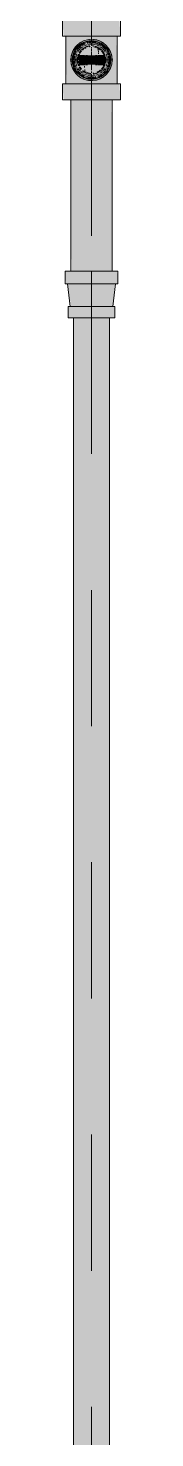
# Model space of a CAD drawing. Header units: millimetres. Extents: x -4000 to 187956, y -58990 to 162485.
# Drawn here: x 76716 to 76784, y 129843 to 131487 of the extents above; entities that cross this region are included whole.
import ezdxf

# ---------------------------------------------------------------- set-up
doc = ezdxf.new("R2010")
doc.units = ezdxf.units.MM
doc.linetypes.add('Dash 1_16_', pattern=[317.5, 158.75, -158.75])
for name, color, linetype, lineweight in [('F-SPRN', 3, 'Continuous', 9), ('P-PIPE', 3, 'Continuous', 9), ('P-PIPE-CNTR', 3, 'Continuous', 9)]:
    doc.layers.add(name, color=color, linetype=linetype, lineweight=lineweight)

# ---------------------------------------------------------------- blocks, each defined once
blk = doc.blocks.new('Sprinkler_Up - DN20-V239-FFS - TANG 1')
at = {"layer": 'F-SPRN', "transparency": 33554534}
for points in [[(-13.5, 0), (-3.9, 0.7), (-1.7, 2.9), (-1.2, 3.5), (-0.6, 4), (0.6, 4), (1.2, 3.5), (1.7, 2.9), (4.6, 0), (22.2, 0), (18, 13.1), (6.9, 21.2), (-6.9, 21.2), (-18.2, 12.5), (-22.2, 0)], [(0, -16.7), (4.3, -16.1), (11.8, -11.8), (16.1, -4.3), (16.1, 4.3), (10.8, 12.5), (8.3, 14.4), (0, 16.7), (-4.3, 16.1), (-11.8, 11.8), (-16.1, 4.3), (-16.1, -4.3), (-11.8, -11.8), (-8.3, -14.4)], [(0, -21.2), (6.9, -21.2), (18, -13.1), (22.2, 0), (3.9, -0.7), (1.7, -2.9), (1.2, -3.5), (0.6, -4), (-0.6, -4), (-1.2, -3.5), (-1.7, -2.9), (-4.6, 0), (-22.2, 0), (-18, -13.1), (-6.9, -21.2)], [(0, -15.6), (7.8, -13.5), (13.5, -7.8), (15.1, -4), (15.1, 4), (13.5, 7.8), (7.8, 13.5), (0, 15.6), (-9.1, 12.5), (-11, 11), (-15.1, 4), (-15.1, -4), (-11, -11), (-7.8, -13.5)], [(-10.9, -5.5), (-10.9, 5.4), (-14.5, 5.4), (-14.5, -5.5)], [(-7.7, -5.5), (-7.7, 5.4), (-10.9, 5.4), (-10.9, -5.5)], [(0, -5.5), (0, 5.4), (-7.7, 5.4), (-7.7, -5.5)], [(0, 0), (5.7, 0), (2.9, 4.9), (-2.9, 4.9), (-5.7, 0)], [(-2.9, -4.9), (2.9, -4.9), (5.7, 0), (-5.7, 0)], [(0, 0), (4.6, 0), (0, 4.6), (-4.6, 0)], [(0, -4.6), (4.6, 0), (-4.6, 0)], [(0, -2.6), (1.3, 0), (-1.8, 0)], [(-1.3, 0), (1.8, 0), (0, 2.6)], [(7.7, -5.5), (7.7, 5.4), (0, 5.4), (0, -5.5)], [(10.9, -5.5), (10.9, 5.4), (7.7, 5.4), (7.7, -5.5)], [(14.5, -5.5), (14.5, 5.4), (10.9, 5.4), (10.9, -5.5)]]:
    blk.add_hatch(color=1, dxfattribs=at).paths.add_polyline_path(points)
at = {"layer": 'F-SPRN', "color": 1}
for p, q in [((-11.5, 5.4), (-14.5, 5.4)), ((-14.5, 5.4), (-11.3, 5.4)), ((-14.5, 5.4), (-14.5, 3.7)), ((-14.5, 3.3), (-14.5, 0)), ((-11.5, 5.4), (-11.5, 4)), ((-10.9, 1.9), (-10.9, 3.6)), ((-10.8, 5.4), (-8, 5.4)), ((-8.1, 5.4), (-10.8, 5.4)), ((-8.1, 5.4), (-8.1, 2.8)), ((-8.1, 2.5), (-8.1, 0.7)), ((-7.7, 4.8), (-7.7, 2.7)), ((-7.7, 4.8), (-7.7, 2.7)), ((-7.7, 2.1), (-7.7, 0.5)), ((-7.7, 2.1), (-7.7, 0.5)), ((-6.7, 5.4), (-4.7, 5.4)), ((-5.8, 3.8), (-5.8, 2.2)), ((-2.1, 0), (-2.1, 0)), ((-2.1, 0), (-2.1, -0.1)), ((-0.5, 2), (-0.6, 2)), ((-0.6, 2), (-0.6, 2)), ((0, 2.1), (-0.1, 2.1)), ((2.1, 0), (2.1, 0.1)), ((2.1, 0), (2.1, 0)), ((4.7, 5.4), (6.5, 5.4)), ((7.7, 5.4), (10.8, 5.4)), ((7.7, 5.2), (7.7, 2.7)), ((7.7, 5.2), (7.7, 2.7)), ((7.7, 2.3), (7.7, 0.5)), ((7.7, 2.3), (7.7, 0.5)), ((10.8, 5.4), (8.1, 5.4)), ((8.1, 5.4), (8.1, 2.8)), ((8.1, 2.5), (8.1, 0.4)), ((10.9, 5.4), (14.5, 5.4)), ((10.9, 3.6), (10.9, 0.2)), ((14.5, 5.4), (11.5, 5.4)), ((11.5, 5.4), (11.5, 4)), ((11.5, 3), (11.5, 0.2)), ((14.5, 5.4), (14.5, -5.5)), ((-14.5, -1.3), (-14.5, -3.7)), ((-11.1, -5.5), (-14.5, -5.5)), ((-14.5, -5.5), (-11.5, -5.5)), ((-10.9, -2.6), (-10.9, -1.3)), ((-10.8, -5.5), (-8.1, -5.5)), ((-7.8, -5.5), (-10.8, -5.5)), ((-8.1, -4.2), (-8.1, -5.5)), ((-7.7, -2.7), (-7.7, -4)), ((-7.7, -2.7), (-7.7, -4)), ((-7, -5.5), (-5.8, -5.5)), ((-4.8, -5.5), (-7, -5.5)), ((-5.8, -2.3), (-5.8, -3.8)), ((-2.1, -0.3), (-2, -0.4)), ((-2, -0.4), (-2, -0.5)), ((-2, -0.5), (-2, -0.6)), ((-2, -0.6), (-2, -0.7)), ((-2, -0.7), (-1.9, -0.7)), ((-1.9, -0.7), (-1.9, -0.8)), ((-1.9, -0.8), (-1.9, -0.9)), ((-1.9, -0.9), (-1.8, -1)), ((-1.8, -1), (-1.8, -1.1)), ((-1.8, -1), (-1.8, -1)), ((-1.8, -1.1), (-1.7, -1.2)), ((-1.7, -1.2), (-1.6, -1.3)), ((-1.7, -1.2), (-1.7, -1.2)), ((-1.6, -1.3), (-1.6, -1.4)), ((-1.6, -1.4), (-1.5, -1.4)), ((-1.5, -1.4), (-1.4, -1.5)), ((-1.4, -1.5), (-1.3, -1.6)), ((-1.4, -1.5), (-1.4, -1.5)), ((-1.3, -1.6), (-1.3, -1.7)), ((-1.3, -1.7), (-1.2, -1.7)), ((-1.2, -1.7), (-1.1, -1.7)), ((-1.1, -1.7), (-1.1, -1.8)), ((-1.1, -1.8), (-1, -1.8)), ((-1, -1.8), (-0.9, -1.9)), ((-0.9, -1.9), (-0.8, -1.9)), ((-0.8, -1.9), (-0.7, -2)), ((-0.8, -1.9), (-0.8, -1.9)), ((-0.7, -2), (-0.6, -2)), ((-0.6, -2), (-0.5, -2)), ((-0.5, -2), (-0.4, -2)), ((-0.4, -2), (-0.3, -2.1)), ((-0.4, -2), (-0.4, -2)), ((-0.3, -2.1), (-0.2, -2.1)), ((-0.2, -2.1), (-0.1, -2.1)), ((-0.1, -2.1), (0, -2.1)), ((0, -2.1), (0.1, -2.1)), ((0.1, -2.1), (0.2, -2.1)), ((0.1, -2.1), (0.1, -2.1)), ((0.2, -2.1), (0.3, -2.1)), ((0.3, -2.1), (0.4, -2)), ((0.4, -2), (0.5, -2)), ((0.5, -2), (0.6, -2)), ((0.6, -2), (0.7, -2)), ((0.6, -2), (0.6, -2)), ((0.7, -2), (0.8, -1.9)), ((0.8, -1.9), (0.9, -1.9)), ((0.9, -1.9), (1, -1.8)), ((0.9, -1.9), (0.9, -1.9)), ((1, -1.8), (1.1, -1.8)), ((1.1, -1.8), (1.2, -1.7)), ((1.2, -1.7), (1.3, -1.6)), ((1.2, -1.7), (1.2, -1.7)), ((1.3, -1.6), (1.4, -1.6)), ((1.4, -1.5), (1.5, -1.5)), ((1.4, -1.6), (1.4, -1.5)), ((1.5, -1.4), (1.6, -1.3)), ((1.5, -1.5), (1.5, -1.4)), ((1.6, -1.3), (1.7, -1.2)), ((1.6, -1.3), (1.6, -1.3)), ((1.7, -1.1), (1.8, -1.1)), ((1.7, -1.2), (1.7, -1.1)), ((1.8, -1), (1.9, -0.9)), ((1.8, -1.1), (1.8, -1)), ((1.9, -0.8), (2, -0.7)), ((1.9, -0.8), (1.9, -0.8)), ((1.9, -0.9), (1.9, -0.8)), ((2, -0.4), (2.1, -0.3)), ((2, -0.5), (2, -0.4)), ((2, -0.5), (2, -0.5)), ((2, -0.6), (2, -0.5)), ((2, -0.7), (2, -0.6)), ((2.1, -0.1), (2.1, 0)), ((2.1, -0.2), (2.1, -0.1)), ((2.1, -0.3), (2.1, -0.2)), ((7, -5.5), (4.8, -5.5)), ((5.8, -2.2), (5.8, -3.8)), ((5.8, -5.5), (7, -5.5)), ((7.7, -0.5), (7.7, -2.3)), ((7.7, -0.5), (7.7, -2.3)), ((7.7, -2.7), (7.7, -5.4)), ((7.7, -2.7), (7.7, -5.4)), ((10.8, -5.5), (7.7, -5.5)), ((8.1, -0.4), (8.1, -2.5)), ((8.1, -2.8), (8.1, -5.5)), ((8.1, -5.5), (10.8, -5.5)), ((10.9, -0.2), (10.9, -3.6)), ((14.5, -5.5), (10.9, -5.5)), ((11.5, -0.2), (11.5, -3)), ((11.5, -4), (11.5, -5.5)), ((11.5, -5.5), (14.5, -5.5))]:
    blk.add_line(p, q, dxfattribs=at)
at = {"layer": 'F-SPRN', "color": 1, "flags": 128}
for points in [[(-0.6, 2), (-0.7, 2), (-0.8, 1.9), (-0.9, 1.9), (-0.9, 1.9), (-1, 1.8), (-1.1, 1.8), (-1.2, 1.7), (-1.2, 1.7), (-1.3, 1.6), (-1.4, 1.6), (-1.4, 1.5), (-1.5, 1.5), (-1.5, 1.4), (-1.6, 1.3), (-1.6, 1.3), (-1.7, 1.2), (-1.7, 1.1), (-1.8, 1.1), (-1.8, 1), (-1.9, 0.9), (-1.9, 0.8), (-1.9, 0.8), (-2, 0.7), (-2, 0.6), (-2, 0.5), (-2, 0.5), (-2, 0.4), (-2.1, 0.3), (-2.1, 0.2), (-2.1, 0.1), (-2.1, 0)], [(-0.1, 2.1), (-0.1, 2.1), (-0.2, 2.1), (-0.3, 2.1), (-0.4, 2), (-0.5, 2)], [(2.1, 0.1), (2.1, 0.2), (2.1, 0.2), (2.1, 0.3), (2, 0.4), (2, 0.5), (2, 0.6), (2, 0.7), (1.9, 0.7), (1.9, 0.8), (1.9, 0.9), (1.8, 1), (1.8, 1), (1.8, 1.1), (1.7, 1.2), (1.7, 1.2), (1.6, 1.3), (1.6, 1.4), (1.5, 1.4), (1.4, 1.5), (1.4, 1.5), (1.3, 1.6), (1.3, 1.7), (1.2, 1.7), (1.1, 1.7), (1.1, 1.8), (1, 1.8), (0.9, 1.9), (0.8, 1.9), (0.8, 1.9), (0.7, 2), (0.6, 2), (0.5, 2), (0.4, 2), (0.4, 2), (0.3, 2.1), (0.2, 2.1), (0.1, 2.1), (0, 2.1)], [(-2.1, -0.1), (-2.1, -0.2), (-2.1, -0.2), (-2.1, -0.3)]]:
    blk.add_lwpolyline(points, dxfattribs=at)
at = {"layer": 'F-SPRN', "color": 1}
for radius, start, end in [(22.2, 360, 180), (21.9, 126.6942, 143.2701), (21.9, 108.2621, 125.7507), (21.9, 99.348, 107.901), (16.7, 96.4143, 105), (16.7, 96.4143, 105), (21.9, 90.145, 98.8503), (16.7, 83.0684, 90), (16.7, 83.0684, 90), (21.9, 72.5583, 89.4624), (21.9, 54.2493, 71.7379), (21.9, 36.7299, 53.3058), (21.9, 165.6773, 179.2615), (21.9, 144.9438, 164.8151), (21.9, 144, 144.9438), (16.7, 167.6802, 180), (16.7, 167.6802, 180), (16.7, 155.3879, 164.9693), (16.7, 155.3879, 164.9693), (15.6, 166.4265, 180), (15.6, 166.4265, 180), (15.6, 150.9409, 165), (15.6, 159.6139, 165), (16.7, 136.7213, 149.931), (16.7, 136.7213, 149.931), (15.6, 150.9409, 156.3845), (15.6, 138.4214, 150), (15.6, 138.4214, 150), (16.7, 130.7528, 135), (16.7, 130.7528, 135), (16.7, 121.4181, 130.5751), (16.7, 121.4181, 130.5751), (15.6, 126.205, 133.2078), (15.6, 126.205, 133.2078), (16.7, 106.5995, 120), (16.7, 106.5995, 120), (15.6, 114.4363, 119.9813), (15.6, 114.4363, 119.9813), (4.63, 155.7832, 180), (4.63, 155.7832, 180), (4.63, 109.0192, 138.2703), (4.63, 109.0192, 138.2703), (15.6, 95.5762, 100.6843), (15.6, 95.5762, 100.6843), (2.56, 109.0192, 168.8278), (2.56, 109.0192, 168.8278), (2.04, 109.0192, 180), (4.63, 17.9592, 90), (4.63, 17.9592, 90), (3.81, 57.0577, 90), (2.56, 14.5599, 90), (2.56, 14.5599, 90), (2.04, 10.4703, 90), (15.6, 75.573, 80.5892), (15.6, 75.573, 80.5892), (3.81, 16.1605, 43.8358), (15.6, 67.5614, 74.5481), (15.6, 67.5614, 74.5481), (16.7, 60, 75), (16.7, 60, 75), (15.6, 60.0187, 65.5637), (15.6, 60.0187, 65.5637), (15.6, 54.096, 60), (15.6, 54.096, 60), (16.7, 49.4249, 58.5819), (16.7, 49.4249, 58.5819), (15.6, 46.7922, 53.795), (15.6, 46.7922, 53.795), (16.7, 45, 49.2472), (16.7, 45, 49.2472), (15.6, 30, 41.5786), (15.6, 30, 41.5786), (16.7, 30, 43.2787), (16.7, 30, 43.2787), (15.6, 23.6155, 29.5646), (15.6, 15, 29.5646), (15.6, 15, 20.3861), (16.7, 15, 24.6121), (16.7, 15, 24.6121), (15.6, 360, 13.6618), (15.6, 0, 13.6618), (16.7, 360, 12.3198), (16.7, 0, 12.3198), (21.9, 35.0562, 36), (21.9, 15.1849, 35.0562), (21.9, 0.7385, 14.3227), (22.2, 180, 360), (21.9, 180.7385, 194.3227), (21.9, 195.1849, 215.2302), (21.9, 216.7299, 233.3058), (16.7, 180, 192.3198), (16.7, 180, 192.3198), (16.7, 195.0307, 204.6121), (16.7, 195.0307, 204.6121), (15.6, 181.9082, 193.6618), (15.6, 181.9082, 193.6618), (15.6, 197.3339, 209.5646), (15.6, 197.3339, 209.5646), (16.7, 210.069, 223.2787), (16.7, 210.069, 223.2787), (15.6, 212.5472, 221.5786), (15.6, 212.5472, 221.5786), (16.7, 229.4249, 238.5819), (16.7, 229.4249, 238.5819), (15.6, 233.795, 240), (15.6, 233.795, 240), (16.7, 240, 255), (16.7, 240, 255), (15.6, 240.0187, 254.5481), (15.6, 240.0187, 254.5481), (4.63, 197.9592, 0), (4.63, 197.9592, 270), (15.6, 255, 267.64), (15.6, 255, 267.64), (3.81, 196.1605, 360), (2.56, 191.1677, 270), (2.56, 191.1677, 270), (2.04, 190.4703, 270), (4.63, 270, 360), (2.04, 270, 0), (2.56, 270, 0), (2.56, 270, 360), (15.6, 275.5762, 280.6843), (15.6, 275.5762, 280.6843), (16.7, 276.4143, 285), (16.7, 276.4143, 285), (16.7, 286.5995, 300), (16.7, 286.5995, 300), (15.6, 294.4363, 299.9813), (15.6, 294.4363, 299.9813), (15.6, 300, 313.2078), (15.6, 300, 313.2078), (16.7, 301.4181, 310.5751), (16.7, 301.4181, 310.5751), (15.6, 318.4214, 330), (15.6, 318.4214, 330), (16.7, 316.7213, 330), (16.7, 316.7213, 330), (21.9, 306.6942, 323.2701), (15.6, 330.4354, 345), (15.6, 330.4354, 336.3845), (15.6, 339.6139, 345), (15.6, 346.3382, 360), (15.6, 346.3382, 360), (16.7, 335.3879, 345), (16.7, 335.3879, 345), (16.7, 347.6802, 360), (16.7, 347.6802, 360), (21.9, 324.7698, 344.8151), (21.9, 345.6773, 359.2615), (21.9, 234.2493, 251.7379), (21.9, 252.5583, 269.4624), (16.7, 263.0684, 270), (16.7, 263.0684, 270), (21.9, 270.145, 278.8503), (21.9, 279.348, 287.901), (21.9, 288.2621, 305.7507)]:
    blk.add_arc((0, 0), radius, start, end, dxfattribs=at)
blk = doc.blocks.new('Steel_Transition_Threaded_HoaPhat - Standard-V337-FFS - TANG 1')
at = {"layer": 'P-PIPE', "lineweight": 13, "transparency": 33554534}
h = blk.add_hatch(color=1, dxfattribs=at)
h.paths.add_polyline_path([(76750, 131427.6), (76755.8, 131428.4), (76761.3, 131430.6), (76765.9, 131434.2), (76769.5, 131438.8), (76771.7, 131444.3), (76772.5, 131450.1), (76771.7, 131455.9), (76768.5, 131462.6), (76765.9, 131466), (76761.3, 131469.6), (76755.8, 131471.8), (76750, 131472.6), (76744.2, 131471.8), (76738.8, 131469.6), (76731.5, 131462.6), (76729.9, 131459.7), (76728.3, 131455.9), (76727.5, 131450.1), (76729.9, 131440.4), (76730.5, 131438.8), (76734.1, 131434.2), (76738.8, 131430.6), (76744.2, 131428.4)])
h.paths.add_polyline_path([(76750, 131430), (76744.8, 131430.7), (76740, 131432.7), (76735.8, 131435.9), (76732.6, 131440), (76730.6, 131444.9), (76729.9, 131450.1), (76730.6, 131455.3), (76734.5, 131462.6), (76735.8, 131464.3), (76740, 131467.5), (76744.8, 131469.5), (76750, 131470.2), (76755.2, 131469.5), (76760.1, 131467.5), (76765.5, 131462.6), (76767.4, 131460.1), (76769.4, 131455.3), (76770.1, 131450.1), (76769.4, 131444.9), (76767.4, 131440), (76764.2, 131435.9), (76760.1, 131432.7), (76755.2, 131430.7)])
for points in [[(76750, 131430), (76750, 131433.7), (76741.8, 131435.9), (76735.8, 131441.9), (76733.6, 131450.1), (76735.8, 131458.3), (76741.8, 131464.3), (76750, 131466.5), (76750, 131470.2), (76744.8, 131469.5), (76740, 131467.5), (76734.5, 131462.6), (76732.6, 131460.1), (76730.6, 131455.3), (76729.9, 131450.1), (76730.6, 131444.9), (76732.6, 131440), (76735.8, 131435.9), (76740, 131432.7), (76744.8, 131430.7)], [(76750, 131431.6), (76754.8, 131432.2), (76759.3, 131434.1), (76763.1, 131437), (76766, 131440.8), (76767.9, 131445.3), (76768.5, 131450.1), (76767.9, 131454.9), (76763.5, 131462.6), (76763.1, 131463.2), (76759.3, 131466.1), (76754.8, 131468), (76750, 131468.6), (76745.2, 131468), (76740.8, 131466.1), (76736.5, 131462.6), (76734, 131459.3), (76732.1, 131454.9), (76731.5, 131450.1), (76732.1, 131445.3), (76734, 131440.8), (76736.9, 131437), (76740.8, 131434.1), (76745.2, 131432.2)], [(76750, 131430), (76755.2, 131430.7), (76760.1, 131432.7), (76764.2, 131435.9), (76767.4, 131440), (76769.4, 131444.9), (76770.1, 131450.1), (76769.4, 131455.3), (76765.5, 131462.6), (76764.2, 131464.3), (76760.1, 131467.5), (76755.2, 131469.5), (76750, 131470.2), (76750, 131466.5), (76758.2, 131464.3), (76764.2, 131458.3), (76766.4, 131450.1), (76764.2, 131441.9), (76758.2, 131435.9), (76750, 131433.7)]]:
    blk.add_hatch(color=1, dxfattribs=at).paths.add_polyline_path(points)
at = {"layer": 'P-PIPE', "color": 20, "lineweight": 13}
for radius, start, end in [(22.5, 90, 270), (22.5, 90, 150), (20.1, 128.8856, 139.8677), (18.5, 123.4976, 133.2041), (18.5, 123.4976, 133.2041), (20.1, 120, 125.0043), (16.4, 121.0738, 128.0319), (20.1, 109.6859, 120), (18.5, 106.819, 120), (18.5, 106.819, 120), (16.4, 113.4045, 120), (16.4, 107.4657, 111.9681), (20.1, 100.9975, 105), (18.5, 91.4353, 103.2046), (18.5, 91.4353, 103.2046), (16.4, 96.2132, 104.6042), (20.1, 90.5246, 98.5089), (22.5, 270, 90), (22.5, 60, 90), (18.5, 78.0986, 90), (18.5, 78.0986, 90), (20.1, 75.0607, 87.9279), (18.5, 60, 75), (18.5, 60, 75), (16.4, 66.9681, 72.9388), (20.1, 60, 75), (16.4, 60.5934, 66.5955), (20.1, 54.9957, 60), (18.5, 46.7959, 56.5024), (18.5, 46.7959, 56.5024), (22.5, 300, 60), (20.1, 45, 51.1144), (20.1, 40.1323, 45), (22.5, 150, 195), (20.1, 166.0499, 193.9501), (20.1, 150, 162.7449), (18.5, 166.5939, 193.4061), (18.5, 166.5939, 180), (18.5, 180, 193.4061), (18.5, 157.6232, 165), (18.5, 157.6232, 165), (20.1, 141.0399, 148.1553), (16.4, 180.8106, 191.4533), (16.4, 168.5467, 175.1607), (18.5, 137.133, 150), (18.5, 137.133, 150), (16.4, 158.0319, 163.506), (16.4, 143.5463, 150), (18.5, 135, 137.133), (18.5, 135, 137.133), (18.5, 42.867, 45), (18.5, 42.867, 45), (18.5, 30, 42.867), (18.5, 30, 42.867), (20.1, 31.8447, 38.9601), (16.4, 351.9681, 0), (16.4, 0, 6.4537), (18.5, 15, 22.3768), (18.5, 15, 22.3768), (20.1, 17.2551, 30), (18.5, 0, 13.4061), (18.5, 0, 13.4061), (18.5, 346.5939, 0), (18.5, 346.5939, 0), (20.1, 0, 13.9501), (20.1, 346.0499, 0), (22.5, 195, 270), (20.1, 197.2551, 210), (18.5, 195, 202.3768), (18.5, 195, 202.3768), (20.1, 211.8447, 231.1144), (18.5, 210, 223.5703), (18.5, 210, 223.5703), (16.4, 210.6635, 216.4537), (18.5, 226.7959, 236.5024), (18.5, 226.7959, 236.5024), (20.1, 234.9957, 240), (20.1, 240, 255), (18.5, 240, 255), (18.5, 240, 255), (16.4, 240, 246.5955), (18.5, 258.0986, 270), (18.5, 258.0986, 270), (16.4, 264.1652, 268.506), (18.5, 271.4353, 283.2046), (18.5, 271.4353, 283.2046), (16.4, 276.2132, 283.9063), (16.4, 287.4657, 291.9681), (18.5, 286.819, 300), (18.5, 286.819, 300), (16.4, 293.5463, 300), (20.1, 289.6859, 300), (20.1, 300, 305.0043), (18.5, 303.4976, 313.2041), (18.5, 303.4976, 313.2041), (20.1, 308.8856, 315), (18.5, 316.4297, 330), (18.5, 316.4297, 330), (20.1, 315, 328.1553), (16.4, 338.0319, 342.8691), (18.5, 337.6232, 345), (18.5, 337.6232, 345), (20.1, 330, 342.7449), (20.1, 255.0607, 267.9279), (22.5, 270, 285), (20.1, 270.5246, 278.5089), (20.1, 280.9975, 285), (22.5, 285, 300)]:
    blk.add_arc((76750, 131450.1), radius, start, end, dxfattribs=at)

msp = doc.modelspace()

# ---------------------------------------------------------------- hatches: boundary and pattern name
at = {"layer": 'P-PIPE', "transparency": 33554534}
for points in [[(76733.1, 131478), (76750, 131478), (76750, 131496.4), (76716.2, 131496.4), (76717.4, 131478), (76729.9, 131478)], [(76783.8, 131478), (76782.6, 131496.4), (76750, 131496.4), (76750, 131478), (76782.6, 131478)], [(76724, 131422.3), (76750, 131422.3), (76750, 131428.9), (76742.6, 131430.3), (76736.3, 131434), (76731.7, 131439.4), (76729.2, 131446.3), (76729.9, 131455.7), (76733.3, 131462.6), (76736.3, 131466.2), (76742.6, 131469.9), (76750, 131471.2), (76750, 131478), (76720, 131478), (76721, 131422.3)], [(76750, 131426), (76756.2, 131426.8), (76762.1, 131429.2), (76767.1, 131433), (76770.9, 131438), (76773.3, 131443.8), (76774.1, 131450.1), (76773.3, 131456.3), (76770.5, 131462.6), (76767.1, 131467.1), (76762.1, 131471), (76756.2, 131473.4), (76750, 131474.2), (76743.8, 131473.4), (76737.9, 131471), (76733, 131467.1), (76729.1, 131462.1), (76726.7, 131456.3), (76725.9, 131450.1), (76726.7, 131443.8), (76729.9, 131437.1), (76733, 131433), (76737.9, 131429.2), (76743.8, 131426.8), (76748.9, 131426.1)], [(76741.7, 131435.6), (76742.8, 131437.6), (76741.7, 131441.7), (76742.8, 131445.9), (76745.8, 131449), (76757.2, 131454.3), (76758.4, 131458.4), (76757.2, 131462.6), (76755.9, 131464.3), (76750, 131466.8), (76741.7, 131464.6), (76735.5, 131458.4), (76733.3, 131450.1), (76735.5, 131441.7), (76738.2, 131438.3)], [(76750, 131433.4), (76758.4, 131435.6), (76761.8, 131438.3), (76766.1, 131445.8), (76766.1, 131454.4), (76760.9, 131462.6), (76758.4, 131464.6), (76750, 131466.8), (76745.7, 131466.2), (76738.2, 131461.9), (76733.9, 131454.4), (76733.9, 131445.8), (76738.2, 131438.3), (76741.7, 131435.6)], [(76776, 131422.3), (76780, 131422.3), (76779, 131478), (76750, 131478), (76750, 131471.2), (76757.5, 131469.9), (76763.7, 131466.2), (76768.3, 131460.8), (76770.8, 131453.9), (76770.8, 131446.3), (76768.3, 131439.4), (76763.7, 131434), (76757.5, 131430.3), (76750, 131428.9), (76750, 131422.3), (76771.2, 131422.3)], [(76726.1, 131403.8), (76750, 131403.8), (76750, 131422.3), (76716.2, 131422.3), (76717.4, 131403.8), (76720.7, 131403.8)], [(76783.8, 131403.8), (76782.6, 131422.3), (76750, 131422.3), (76750, 131403.8), (76782.6, 131403.8)], [(76743.8, 131204), (76750, 131204), (76750, 131403.8), (76725.9, 131403.8), (76726.7, 131204), (76737.9, 131204)], [(76750, 131204), (76774.1, 131204), (76773.3, 131403.8), (76750, 131403.8), (76750, 131280.1)], [(76779.8, 131189.1), (76780.8, 131189.1), (76779.8, 131204), (76719.2, 131204), (76720.3, 131189.1), (76776.7, 131189.1)], [(76771.5, 131162.7), (76774.8, 131162.7), (76777.1, 131189.1), (76721.9, 131189.1), (76726.1, 131162.7), (76767.5, 131162.7)], [(76723.6, 131149.4), (76777.4, 131149.4), (76776.4, 131162.7), (76722.7, 131162.7), (76722.7, 131149.4)], [(76728.9, 128493.7), (76750, 128493.7), (76750, 131149.4), (76728.9, 131149.4), (76728.9, 128506)], [(76750, 128493.7), (76771.1, 128493.7), (76770.4, 131149.4), (76750, 131149.4), (76750, 128506)]]:
    msp.add_hatch(color=1, dxfattribs=at).paths.add_polyline_path(points)

# ---------------------------------------------------------------- linework, layer by layer
at = {"layer": 'P-PIPE', "color": 20, "lineweight": 13}
for p, q in [((76716.2, 131496.4), (76716.2, 131478)), ((76783.8, 131478), (76783.8, 131496.4)), ((76716.2, 131478), (76717.4, 131478)), ((76716.2, 131478), (76750, 131478)), ((76717.4, 131478), (76719.8, 131478)), ((76720, 131478), (76720, 131422.3)), ((76721, 131478), (76720, 131478)), ((76728.8, 131478), (76720, 131478)), ((76721, 131478), (76726.1, 131478)), ((76724, 131478), (76721, 131478)), ((76728.8, 131478), (76724, 131478)), ((76726.1, 131478), (76728.6, 131478)), ((76735, 131478), (76728.8, 131478)), ((76735, 131478), (76728.8, 131478)), ((76729.7, 131478), (76733.1, 131478)), ((76733.1, 131478), (76741.3, 131478)), ((76741.2, 131478), (76735, 131478)), ((76741.2, 131478), (76735, 131478)), ((76742.2, 131478), (76750, 131478)), ((76750, 131478), (76742.2, 131478)), ((76750, 131478), (76742.2, 131478)), ((76750, 131478), (76757.8, 131478)), ((76750, 131478), (76783.8, 131478)), ((76757.8, 131478), (76750, 131478)), ((76757.8, 131478), (76750, 131478)), ((76758.7, 131478), (76766.9, 131478)), ((76765, 131478), (76758.8, 131478)), ((76780, 131478), (76758.8, 131478)), ((76771.2, 131478), (76765, 131478)), ((76766.9, 131478), (76773.9, 131478)), ((76776, 131478), (76771.2, 131478)), ((76773.9, 131478), (76779, 131478)), ((76779, 131478), (76776, 131478)), ((76780, 131478), (76779, 131478)), ((76780, 131422.3), (76780, 131478)), ((76780.2, 131478), (76782.6, 131478)), ((76782.6, 131478), (76783.8, 131478)), ((76716.2, 131422.3), (76716.2, 131403.8)), ((76719.8, 131422.3), (76716.2, 131422.3)), ((76750, 131422.3), (76716.2, 131422.3)), ((76720, 131422.3), (76721, 131422.3)), ((76720, 131422.3), (76721, 131422.3)), ((76726.1, 131422.3), (76721, 131422.3)), ((76721, 131422.3), (76724, 131422.3)), ((76721, 131422.3), (76724, 131422.3)), ((76724, 131422.3), (76728.8, 131422.3)), ((76724, 131422.3), (76728.8, 131422.3)), ((76733.1, 131422.3), (76726.1, 131422.3)), ((76728.8, 131422.3), (76735, 131422.3)), ((76728.8, 131422.3), (76735, 131422.3)), ((76741.3, 131422.3), (76733.1, 131422.3)), ((76735, 131422.3), (76741.2, 131422.3)), ((76735, 131422.3), (76741.2, 131422.3)), ((76750, 131422.3), (76742.2, 131422.3)), ((76742.2, 131422.3), (76750, 131422.3)), ((76742.2, 131422.3), (76750, 131422.3)), ((76757.8, 131422.3), (76750, 131422.3)), ((76783.8, 131422.3), (76750, 131422.3)), ((76750, 131422.3), (76757.8, 131422.3)), ((76750, 131422.3), (76757.8, 131422.3)), ((76766.9, 131422.3), (76758.7, 131422.3)), ((76758.8, 131422.3), (76765, 131422.3)), ((76758.8, 131422.3), (76765, 131422.3)), ((76765, 131422.3), (76771.2, 131422.3)), ((76765, 131422.3), (76779, 131422.3)), ((76773.9, 131422.3), (76766.9, 131422.3)), ((76771.2, 131422.3), (76776, 131422.3)), ((76779, 131422.3), (76773.9, 131422.3)), ((76776, 131422.3), (76779, 131422.3)), ((76779, 131422.3), (76780, 131422.3)), ((76779, 131422.3), (76780, 131422.3)), ((76783.8, 131422.3), (76780.2, 131422.3)), ((76783.8, 131403.8), (76783.8, 131422.3)), ((76716.2, 131403.8), (76725.8, 131403.8)), ((76716.2, 131403.8), (76750, 131403.8)), ((76725.9, 131403.8), (76725.9, 131204)), ((76732.9, 131403.8), (76725.9, 131403.8)), ((76726.6, 131403.8), (76732.9, 131403.8)), ((76733.1, 131403.8), (76741.3, 131403.8)), ((76766.9, 131403.8), (76733.1, 131403.8)), ((76741.3, 131403.8), (76750, 131403.8)), ((76750, 131403.8), (76758.7, 131403.8)), ((76750, 131403.8), (76783.8, 131403.8)), ((76758.7, 131403.8), (76766.9, 131403.8)), ((76767.1, 131403.8), (76773.4, 131403.8)), ((76774.1, 131403.8), (76767.1, 131403.8)), ((76774.1, 131204), (76774.1, 131403.8)), ((76774.2, 131403.8), (76783.8, 131403.8)), ((76719.2, 131204), (76719.2, 131189.1)), ((76780.8, 131204), (76719.2, 131204)), ((76725.7, 131204), (76719.2, 131204)), ((76725.9, 131204), (76728, 131204)), ((76728.2, 131204), (76726.5, 131204)), ((76734.6, 131204), (76729, 131204)), ((76729.1, 131204), (76770.9, 131204)), ((76742, 131204), (76734.6, 131204)), ((76750, 131204), (76742, 131204)), ((76758, 131204), (76750, 131204)), ((76765.4, 131204), (76758, 131204)), ((76771, 131204), (76765.4, 131204)), ((76773.5, 131204), (76771.8, 131204)), ((76772, 131204), (76774.1, 131204)), ((76779.8, 131204), (76774.3, 131204)), ((76780.8, 131204), (76779.8, 131204)), ((76780.8, 131189.1), (76780.8, 131204)), ((76719.2, 131189.1), (76721.7, 131189.1)), ((76719.2, 131189.1), (76780.8, 131189.1)), ((76721.9, 131189.1), (76725.2, 131162.7)), ((76723.3, 131189.1), (76728.2, 131189.1)), ((76728.2, 131189.1), (76734.6, 131189.1)), ((76734.6, 131189.1), (76742, 131189.1)), ((76742.7, 131189.1), (76750, 131189.1)), ((76750, 131189.1), (76757.3, 131189.1)), ((76758, 131189.1), (76765.4, 131189.1)), ((76765.4, 131189.1), (76771.8, 131189.1)), ((76771.8, 131189.1), (76776.7, 131189.1)), ((76774.8, 131162.7), (76778.1, 131189.1)), ((76778.3, 131189.1), (76780.8, 131189.1)), ((76722.7, 131162.7), (76722.7, 131149.4)), ((76777.4, 131162.7), (76722.7, 131162.7)), ((76723.6, 131162.7), (76722.7, 131162.7)), ((76725, 131162.7), (76723.6, 131162.7)), ((76730.7, 131162.7), (76726.3, 131162.7)), ((76736.3, 131162.7), (76730.7, 131162.7)), ((76742.9, 131162.7), (76736.3, 131162.7)), ((76750, 131162.7), (76743.6, 131162.7)), ((76756.4, 131162.7), (76750, 131162.7)), ((76763.7, 131162.7), (76757.1, 131162.7)), ((76769.3, 131162.7), (76763.7, 131162.7)), ((76773.7, 131162.7), (76769.3, 131162.7)), ((76777.4, 131162.7), (76775, 131162.7)), ((76777.4, 131149.4), (76777.4, 131162.7)), ((76722.7, 131149.4), (76723.6, 131149.4)), ((76722.7, 131149.4), (76777.4, 131149.4)), ((76723.6, 131149.4), (76726.3, 131149.4)), ((76726.3, 131149.4), (76728.7, 131149.4)), ((76728.9, 131149.4), (76728.9, 128493.7)), ((76729.6, 131149.4), (76728.9, 131149.4)), ((76768.3, 131149.4), (76731.7, 131149.4)), ((76731.7, 131149.4), (76736.3, 131149.4)), ((76736.3, 131149.4), (76742.9, 131149.4)), ((76742.9, 131149.4), (76750, 131149.4)), ((76750, 131149.4), (76757.1, 131149.4)), ((76757.1, 131149.4), (76763.7, 131149.4)), ((76763.7, 131149.4), (76768.4, 131149.4)), ((76771.1, 131149.4), (76770.4, 131149.4)), ((76771.1, 128493.7), (76771.1, 131149.4)), ((76771.3, 131149.4), (76777.4, 131149.4))]:
    msp.add_line(p, q, dxfattribs=at)
for radius, start, end in [(24.1, 90, 270), (24.1, 120, 147.1333), (21.1, 137.2293, 141.8404), (21.1, 126.9789, 135), (21.1, 111.9789, 125.8689), (24.1, 90, 120), (21.1, 99.731, 105), (21.1, 90, 96.9789), (24.1, 31.4435, 90), (24.1, 270, 90), (21.1, 75, 87.7707), (21.1, 62.2293, 66.9789), (21.1, 54.1311, 60), (21.1, 38.1596, 53.0211), (24.1, 150, 210), (21.1, 165.7378, 177.9758), (21.1, 183.5565, 194.2622), (24.1, 147.1333, 150), (21.1, 163.0152, 165), (21.1, 156.9789, 163.0152), (21.1, 151.0876, 154.6013), (24.1, 272.7305, 0), (21.1, 25.3987, 30), (21.1, 15, 23.0211), (21.1, 345.7378, 357.9758), (24.1, 30, 31.4435), (21.1, 2.0242, 12.7707), (24.1, 0, 30), (24.1, 210, 225), (21.1, 195, 196.9848), (21.1, 196.9848, 201.9789), (21.1, 205.3987, 210), (24.1, 225, 267.2695), (21.1, 219.3488, 231.9789), (21.1, 234.4236, 245.5764), (21.1, 293.0211, 305.8689), (21.1, 315, 320.0725), (21.1, 330, 334.6013), (21.1, 338.0211, 345), (21.1, 255, 270), (24.1, 267.2695, 270), (21.1, 270, 278.0211), (24.1, 270, 272.7305), (21.1, 279.731, 285)]:
    msp.add_arc((76750, 131450.1), radius, start, end, dxfattribs=at)
at = {"layer": 'P-PIPE', "color": 1}
for centre, radius, start, end in [((76750, 131458.4), 8.35, 69.0027, 79.2369), ((76750, 131458.4), 8.35, 50.2727, 60.5692), ((76750, 131450.1), 16.7, 52.0082, 57.203), ((76750, 131450.1), 16.7, 170.1108, 177.203), ((76750, 131450.1), 16.7, 182.797, 189.8892), ((76750, 131450.1), 16.7, 157.579, 164.2722), ((76750, 131441.7), 8.35, 131.0366, 150), ((76750, 131441.7), 8.35, 115.6806, 125.5287), ((76750, 131441.7), 8.35, 100.6842, 111.8703), ((76750, 131441.7), 8.35, 90, 100.6842), ((76750, 131458.4), 8.35, 270, 280.6842), ((76750, 131458.4), 8.35, 316.3183, 330), ((76750, 131458.4), 8.35, 30, 30.1617), ((76750, 131458.4), 8.35, 20.1285, 29.0413), ((76750, 131458.4), 8.35, 8.0385, 17.9918), ((76750, 131458.4), 8.35, 352.2824, 1.6717), ((76750, 131450.1), 16.7, 46.0317, 51.8726), ((76750, 131450.1), 16.7, 32.3031, 45.2846), ((76750, 131450.1), 16.7, 23.314, 31.0974), ((76750, 131450.1), 16.7, 16.9375, 22.421), ((76750, 131450.1), 16.7, 350.1108, 355.6907), ((76750, 131450.1), 16.7, 190.2154, 195.2487), ((76750, 131450.1), 16.7, 231.8726, 237.203), ((76750, 131441.7), 8.35, 172.0327, 181.5407), ((76750, 131441.7), 8.35, 199.9004, 209.0413), ((76750, 131450.1), 16.7, 254.7154, 259.6727), ((76750, 131441.7), 8.35, 249.0027, 259.2369), ((76750, 131450.1), 16.7, 264.6626, 270), ((76750, 131450.1), 16.7, 308.1274, 313.9683), ((76750, 131450.1), 16.7, 314.7154, 320.6908), ((76750, 131450.1), 16.7, 328.9026, 336.686), ((76750, 131450.1), 16.7, 337.2636, 343.0625)]:
    msp.add_arc(centre, radius, start, end, dxfattribs=at)
at = {"layer": 'P-PIPE-CNTR', "color": 20, "lineweight": 13}
for p, q in [((76750, 131474.2), (76750, 131496.4)), ((76750, 131471.2), (76750, 131472.6)), ((76750, 131468.6), (76750, 131470.2)), ((76750, 131466.8), (76750, 131468.6)), ((76750, 131463.6), (76750, 131465.2)), ((76750, 131459.8), (76750, 131462.6)), ((76750, 131455.5), (76750, 131459.1)), ((76750, 131452.6), (76750, 131454.3)), ((76750, 131450.1), (76750, 131452.1)), ((76750, 131448), (76750, 131450.1)), ((76750, 131446.1), (76750, 131447.5)), ((76750, 131441.1), (76750, 131444.6)), ((76750, 131438.1), (76750, 131440.1)), ((76750, 131435.3), (76750, 131436.5)), ((76750, 131430), (76750, 131431.6)), ((76750, 131427.6), (76750, 131428.9)), ((76750, 131426.1), (76750, 131427.6)), ((76750, 131403.8), (76750, 131426)), ((76750, 131204), (76750, 131149.4))]:
    msp.add_line(p, q, dxfattribs=at)
at = {"layer": 'P-PIPE-CNTR', "color": 1, "linetype": 'Dash 1_16_'}
for p, q in [((76750, 131472.6), (76750, 131475.1)), ((76750, 131471.2), (76750, 131472.6)), ((76750, 131468.6), (76750, 131470.2)), ((76750, 131466.8), (76750, 131468.6)), ((76750, 131463.6), (76750, 131465.2)), ((76725, 131450.1), (76727.5, 131450.1)), ((76727.8, 131450.1), (76729.9, 131450.1)), ((76729.9, 131450.1), (76731.5, 131450.1)), ((76731.5, 131450.1), (76733.3, 131450.1)), ((76736.9, 131450.1), (76738.6, 131450.1)), ((76739.1, 131450.1), (76740.4, 131450.1)), ((76740.4, 131450.1), (76742.3, 131450.1)), ((76745.4, 131450.1), (76747.6, 131450.1)), ((76748.7, 131450.1), (76750, 131450.1)), ((76750, 131459.8), (76750, 131462.6)), ((76750, 131455.5), (76750, 131459.1)), ((76750, 131452.6), (76750, 131454.3)), ((76750, 131450.1), (76750, 131452.1)), ((76750, 131448), (76750, 131450.1)), ((76750, 131450.1), (76751.3, 131450.1)), ((76752.4, 131450.1), (76754.6, 131450.1)), ((76755.7, 131450.1), (76763.5, 131450.1)), ((76766.4, 131450.1), (76767.9, 131450.1)), ((76768.5, 131450.1), (76772.2, 131450.1)), ((76772.5, 131450.1), (76775, 131450.1)), ((76750, 131445.9), (76750, 131447.5)), ((76750, 131441.1), (76750, 131444.6)), ((76750, 131438.1), (76750, 131440.4)), ((76750, 131435), (76750, 131436.5)), ((76750, 131431.6), (76750, 131433.4)), ((76750, 131430), (76750, 131431.6)), ((76750, 131427.6), (76750, 131428.9)), ((76750, 131425.1), (76750, 131427.6)), ((76750, 131403.8), (76750, 131204)), ((76750, 131403.8), (76750, 131204)), ((76750, 131149.4), (76750, 128493.7)), ((76750, 131149.4), (76750, 128493.7))]:
    msp.add_line(p, q, dxfattribs=at)

# ---------------------------------------------------------------- block references
at = {"layer": 'F-SPRN', "color": 1}
msp.add_blockref('Sprinkler_Up - DN20-V239-FFS - TANG 1', (76750, 131450.1), dxfattribs=at)
at = {"layer": 'P-PIPE', "color": 20, "lineweight": 13}
msp.add_blockref('Steel_Transition_Threaded_HoaPhat - Standard-V337-FFS - TANG 1', (0, 0), dxfattribs=at)

doc.saveas('drawing.dxf')
